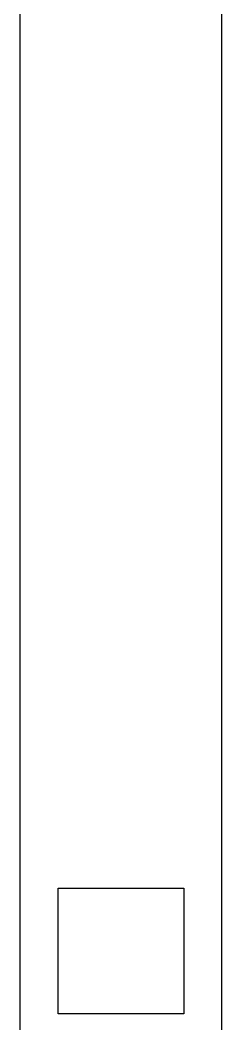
# Model space of a CAD drawing. Extents: x -30 to 1202, y 231 to 898.
# Drawn here: x 89.953 to 90.748, y 371.88 to 375.835 of the extents above; entities that cross this region are included whole.
import ezdxf

# ---------------------------------------------------------------- set-up
doc = ezdxf.new("R2010")
doc.units = 0
doc.header["$LTSCALE"] = 0.04
doc.layers.add('0.1', color=1, linetype='CONTINUOUS')
doc.layers.add('0.2', color=2, linetype='CONTINUOUS')

msp = doc.modelspace()

# ---------------------------------------------------------------- linework, layer by layer
at = {"layer": '0.1'}
for p, q in [((89.9526, 371.3914), (89.9526, 377.2157)), ((90.7479, 371.3914), (90.7479, 377.2157))]:
    msp.add_line(p, q, dxfattribs=at)
at = {"layer": '0.2'}
for p, q in [((90.1026, 371.9194), (90.1026, 372.4149)), ((90.1026, 372.4149), (90.598, 372.4149)), ((90.598, 372.4149), (90.598, 371.9194)), ((90.598, 371.9194), (90.1026, 371.9194))]:
    msp.add_line(p, q, dxfattribs=at)

doc.saveas('drawing.dxf')
